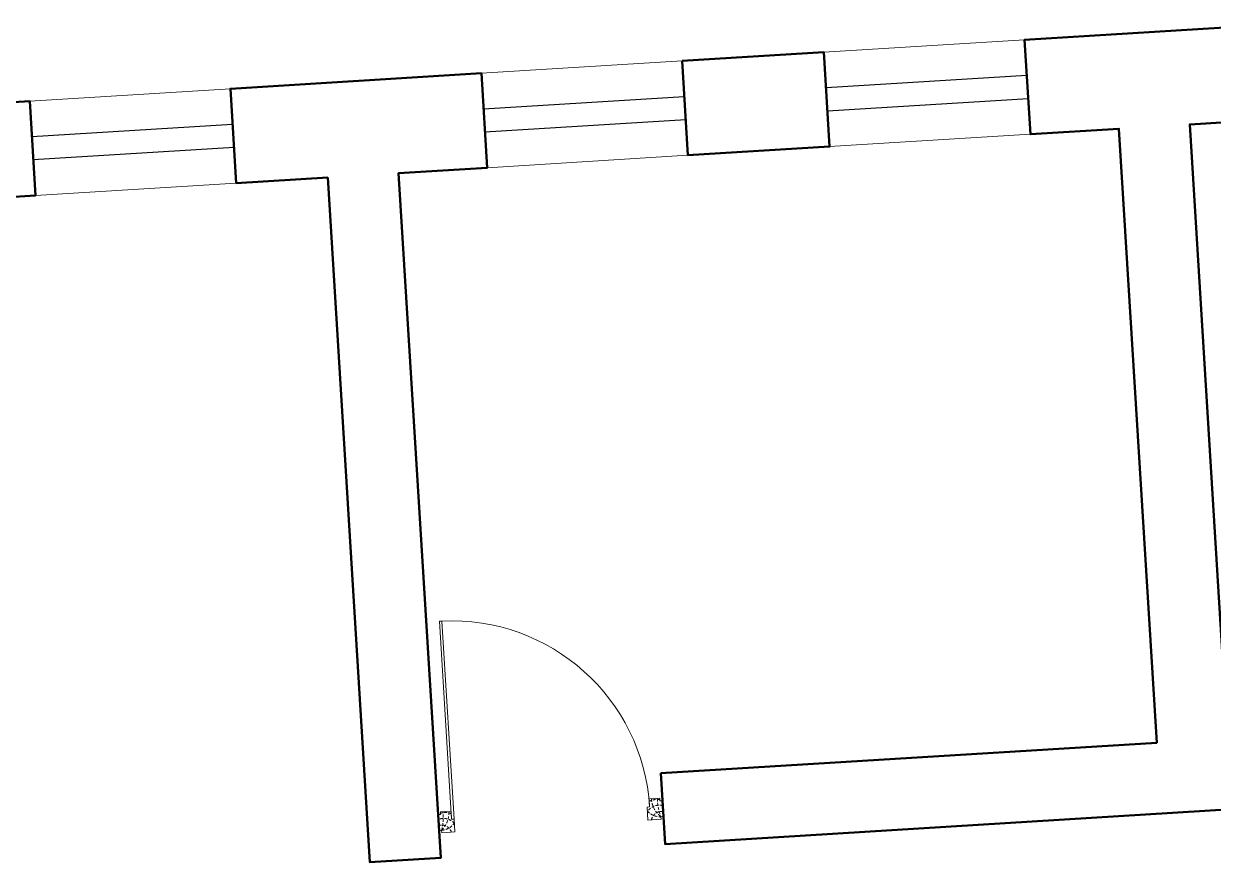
# Model space of a CAD drawing. Header units: millimetres. Extents: x 2402294 to 3337895, y 3394997 to 3969149.
# Drawn here: x 2497737 to 2502754, y 3485637 to 3489175 of the extents above; entities that cross this region are included whole.
import ezdxf

# ---------------------------------------------------------------- set-up
doc = ezdxf.new("R2010")
doc.units = ezdxf.units.MM
doc.header["$MEASUREMENT"] = 0
doc.linetypes.add('DASHED', pattern=[0.75, 0.5, -0.25])
for name, color, linetype, lineweight in [('door', 41, 'Continuous', 5), ('Door Opening-0.09', 253, 'Continuous', 9), ('hidden lines', 205, 'DASHED', 5), ('WALL 0.2', 7, 'Continuous', 20), ('wall 0.4', 7, 'Continuous', 40), ('Wall-0.5', 7, 'Continuous', 50), ('WINDOW', 152, 'Continuous', 30)]:
    doc.layers.add(name, color=color, linetype=linetype, lineweight=lineweight)

# ---------------------------------------------------------------- blocks, each defined once
blk = doc.blocks.new('d1')
at = {"layer": 'door'}
for p, q in [((2442.75, 10745.72), (2408.32, 10745.72)), ((2442.75, 10746.15), (2408.33, 10746.15)), ((2408.33, 10746.15), (2408.33, 10745.72))]:
    blk.add_line(p, q, dxfattribs=at)
at = {"layer": 'door', "ltscale": 80}
for points in [[(2445, 10779.7), (2445, 10781.99), (2444.56, 10781.99), (2444.56, 10782.43), (2441.8, 10782.43), (2441.8, 10781.99), (2441.36, 10781.99), (2441.36, 10780.14), (2442.75, 10780.14), (2442.75, 10779.7)], [(2445, 10746.15), (2445, 10743.87), (2444.56, 10743.87), (2444.56, 10743.43), (2441.8, 10743.43), (2441.8, 10743.87), (2441.36, 10743.87), (2441.36, 10745.72), (2442.75, 10745.72), (2442.75, 10746.15)]]:
    blk.add_lwpolyline(points, close=True, dxfattribs=at)
at = {"layer": 'Door Opening-0.09', "ltscale": 80}
blk.add_arc((2442.75, 10745.72), 34.42, 90, 179.274, dxfattribs=at)
at = {"layer": 'hidden lines'}
for centre, radius, start, end in [((2441.64, 10791.37), 9.82, 268.3986, 287.3158), ((2441.38, 10784.76), 4.22, 269.7899, 318.9675), ((2444.33, 10781.34), 2.81, 166.4652, 205.1802), ((2445.01, 10781.68), 2.48, 162.4671, 233.2418), ((2441.57, 10782.05), 3, 308.4681, 358.9527), ((2445.46, 10782.07), 1.81, 168.6475, 255.2319), ((2444.33, 10744.52), 2.81, 154.8198, 193.5348), ((2445.01, 10744.18), 2.48, 126.7582, 197.5329), ((2441.57, 10743.81), 3, 1.0473, 51.5319), ((2445.46, 10743.79), 1.81, 104.7681, 191.3525), ((2441.64, 10734.49), 9.82, 72.6842, 91.6014), ((2441.38, 10741.1), 4.22, 41.0325, 90.2101)]:
    blk.add_arc(centre, radius, start, end, dxfattribs=at)
blk = doc.blocks.new('oldblk')
at = {"layer": 'WALL 0.2', "ltscale": 5}
for points in [[(2482459.9, 4321919.3), (2483306.7, 4321971.5)], [(2481015.4, 4321830.4), (2481862.2, 4321882.5)], [(2479110.1, 4321713), (2479956.9, 4321765.2)], [(2483331.3, 4321573), (2482484.5, 4321520.8)], [(2481886.7, 4321484), (2481040, 4321431.9)], [(2479981.5, 4321366.7), (2479134.7, 4321314.5)]]:
    blk.add_lwpolyline(points, dxfattribs=at)
at = {"layer": 'Wall-0.5', "ltscale": 5}
for points in [[(2481772.3, 4318877), (2483864.4, 4319005.8), (2483704.8, 4321596), (2483331.3, 4321573), (2483306.7, 4321971.5), (2484402.6, 4322039), (2484427.1, 4321640.5), (2484003.7, 4321614.4), (2484181.6, 4318725.4), (2481790.7, 4318578.1)], [(2481862.2, 4321882.5), (2482459.9, 4321919.3), (2482484.5, 4321520.8), (2481886.7, 4321484)], [(2480367.5, 4321390.5), (2479981.5, 4321366.7), (2479956.9, 4321765.2), (2481015.4, 4321830.4), (2481040, 4321431.9), (2480666.4, 4321408.9), (2480844.3, 4318519.8), (2480545.4, 4318501.4)], [(2478748.6, 4321290.8), (2479134.7, 4321314.5), (2479110.1, 4321713), (2476009.4, 4321522.1), (2476042.4, 4320986.6), (2476440.9, 4321011.1), (2476432.4, 4321148.1), (2478449.8, 4321272.4), (2478557.1, 4319529), (2478856, 4319547.4)]]:
    blk.add_lwpolyline(points, close=True, dxfattribs=at)
at = {"layer": 'WINDOW', "ltscale": 5}
for points in [[(2482469.2, 4321769.6), (2483315.9, 4321821.8)], [(2481024.6, 4321680.6), (2481871.4, 4321732.8)], [(2483322, 4321722.7), (2482475.3, 4321670.6)], [(2479119.4, 4321563.3), (2479966.1, 4321615.5)], [(2481877.5, 4321633.7), (2481030.7, 4321581.6)], [(2479972.2, 4321516.4), (2479125.5, 4321464.3)]]:
    blk.add_lwpolyline(points, dxfattribs=at)
at = {"layer": 'Door Opening-0.09', "xscale": 24.31291310736937, "yscale": 24.31291310736937, "zscale": 24.31291310736937, "rotation": 273.5240694583079}
blk.add_blockref('d1', (2216473.7, 4361902.1), dxfattribs=at)

msp = doc.modelspace()

# ---------------------------------------------------------------- block references
at = {"layer": 'wall 0.4'}
msp.add_blockref('oldblk', (18651.6, -832864), dxfattribs=at)

doc.saveas('drawing.dxf')
